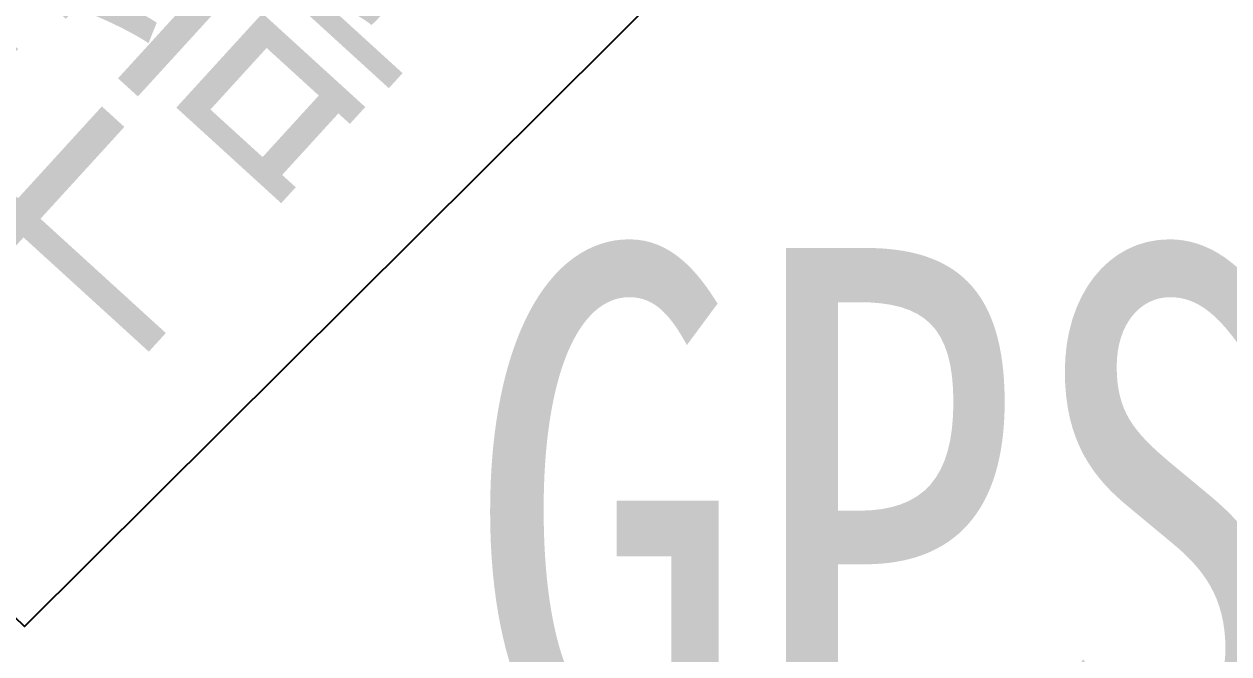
# Model space of a CAD drawing. Header units: millimetres. Extents: x 37412591 to 74834139, y 4258245 to 8527567.
# Drawn here: x 37414561.06 to 37414589.73, y 4261301.57 to 4261316.57 of the extents above; entities that cross this region are included whole.
import ezdxf
from ezdxf.enums import TextEntityAlignment as Align

# ---------------------------------------------------------------- set-up
doc = ezdxf.new("R2010")
doc.units = ezdxf.units.MM
doc.linetypes.add('小虚线', pattern=[3.5, 2, -1.5])
for name, color, linetype in [('JMD', 6, 'Continuous'), ('KZD', 1, 'Continuous'), ('保护煤柱', 4, 'FENCELINE1')]:
    doc.layers.add(name, color=color, linetype=linetype)
doc.styles.get("Standard").update_dxf_attribs({"font": 'simfang.ttf', "width": 0.6667})
doc.styles.add('标准', font='SimSun.ttf', dxfattribs={"width": 0.667})
doc.linetypes.add('FENCELINE1', pattern='A,6.35,-2.54,[133,ltypeshp.shx,S=2.54,R=0,X=-2.54,Y=0],-2.54,25.4', length=36.83)

msp = doc.modelspace()

# ---------------------------------------------------------------- linework, layer by layer
at = {"layer": 'JMD', "linetype": 'Continuous', "elevation": 3568.18, "flags": 128}
msp.add_lwpolyline([(37414551.463, 4261311.504), (37414584.146, 4261344.054), (37414593.759, 4261334.774), (37414561.075, 4261302.224)], close=True, dxfattribs=at)

# ---------------------------------------------------------------- texts
at = {"layer": 'KZD', "color": 1, "linetype": 'Continuous', "lineweight": -3, "width": 0.78}
msp.add_text('GPS01', height=12.5, dxfattribs=at).set_placement((37414588.189, 4261304.989, 2455.061), align=Align.MIDDLE)
at = {"layer": '保护煤柱', "color": 0, "linetype": '小虚线', "ltscale": 0.01, "style": '标准', "width": 0.78}
msp.add_text('干部公寓', height=6.804, rotation=47.6265, dxfattribs=at).set_placement((37414578.27, 4261330.513, 3568.18), align=Align.MIDDLE_RIGHT)

doc.saveas('drawing.dxf')
